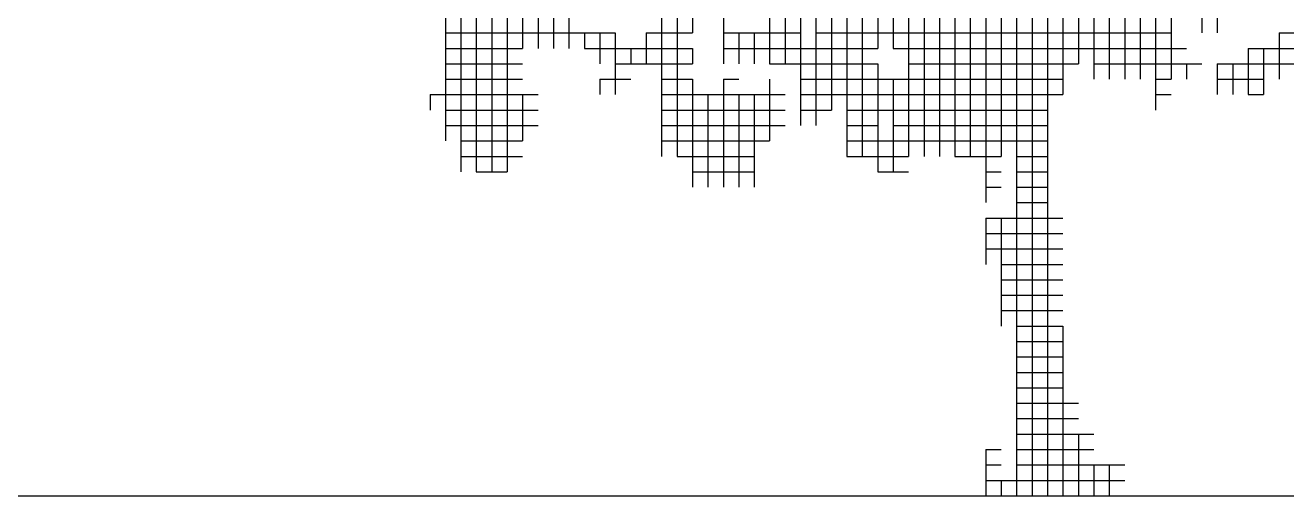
# Model space of a CAD drawing. Header units: millimetres. Extents: x 13268 to 164478, y 289082 to 363688.
# Drawn here: x 93818 to 99740, y 344787 to 346997 of the extents above; entities that cross this region are included whole.
import ezdxf

# ---------------------------------------------------------------- set-up
doc = ezdxf.new("R2010")
doc.units = ezdxf.units.MM
doc.layers.add('www.cad-blocks.net', color=7, linetype='Continuous')

# ---------------------------------------------------------------- blocks, each defined once
blk = doc.blocks.new('A$C777A1F98')
for p, q in [((3105.1, 3407), (3105.1, 1164.4)), ((3062, 2630.7), (3062, 1207.6)), ((3062, 2630.7), (3062, 1164.4)), ((3018.9, 2372), (3018.9, 1207.6)), ((1293.8, 2113.2), (1293.8, 905.7)), ((1250.7, 2070.1), (1250.7, 991.9)), ((1595.7, 2070.1), (1595.7, 1250.7)), ((1552.6, 2027), (1552.6, 1250.7)), ((1552.6, 2027), (1552.6, 1250.7)), ((2673.9, 1940.7), (2673.9, 948.8)), ((2673.9, 1940.7), (2673.9, 948.8)), ((2717, 1940.7), (2717, 948.8)), ((2803.3, 1940.7), (2803.3, 948.8)), ((2846.4, 1940.7), (2846.4, 905.7)), ((2846.4, 1940.7), (2846.4, 0)), ((2889.5, 1940.7), (2889.5, 0)), ((2932.6, 1940.7), (2932.6, 0)), ((2630.7, 1897.6), (2630.7, 948.8)), ((2587.6, 1854.5), (2587.6, 948.8)), ((2630.7, 1854.5), (2630.7, 948.8)), ((1509.4, 1811.3), (1509.4, 1250.7)), ((2975.8, 1811.3), (2975.8, 1121.3)), ((2975.8, 1811.3), (2975.8, 1164.4)), ((3363.9, 1811.3), (3363.9, 1293.8)), ((3407, 1811.3), (3407, 1293.8)), ((1854.5, 1768.2), (1854.5, 948.8)), ((3148.3, 1768.2), (3148.3, 1164.4)), ((3148.3, 1768.2), (3148.3, 1164.4)), ((3191.4, 1768.2), (3191.4, 1164.4)), ((1466.3, 1725.1), (1466.3, 1250.7)), ((1509.4, 1725.1), (1509.4, 1250.7)), ((2328.9, 1725.1), (2328.9, 1078.2)), ((2328.9, 1725.1), (2328.9, 1078.2)), ((2372, 1638.8), (2372, 948.8)), ((2415.1, 1638.8), (2415.1, 948.8)), ((2458.2, 1638.8), (2458.2, 1250.7)), ((2760.1, 1638.8), (2760.1, 905.7)), ((2760.1, 1638.8), (2760.1, 819.4)), ((2932.6, 1595.7), (2932.6, 1121.3)), ((1897.6, 1552.6), (1897.6, 948.8)), ((2156.3, 1552.6), (2156.3, 1207.6)), ((2544.5, 1552.6), (2544.5, 948.8)), ((1940.7, 1509.4), (1940.7, 1293.8)), ((2156.3, 1509.4), (2156.3, 1207.6)), ((2285.7, 1509.4), (2285.7, 1035)), ((2458.2, 1509.4), (2458.2, 1250.7)), ((3363.9, 1509.4), (3363.9, 1293.8)), ((2199.5, 1466.3), (2199.5, 1207.6)), ((2242.6, 1466.3), (2242.6, 1164.4)), ((2501.4, 1466.3), (2501.4, 1250.7)), ((2544.5, 1466.3), (2544.5, 948.8)), ((3234.5, 1466.3), (3234.5, 1164.4)), ((3277.7, 1466.3), (3277.7, 1164.4)), ((1336.9, 1423.2), (1336.9, 905.7)), ((3234.5, 1423.2), (3234.5, 1078.2)), ((1336.9, 1380.1), (1336.9, 905.7)), ((1380.1, 1380.1), (1380.1, 905.7)), ((1423.2, 1380.1), (1423.2, 905.7)), ((1423.2, 1380.1), (1423.2, 1250.7)), ((2027, 1336.9), (2027, 1207.6)), ((2372, 1336.9), (2372, 1035)), ((1250.7, 1293.8), (1725.1, 1293.8)), ((1638.8, 1293.8), (1638.8, 1250.7)), ((1638.8, 1293.8), (1638.8, 1250.7)), ((1682, 1293.8), (1682, 1207.6)), ((1725.1, 1293.8), (1725.1, 1121.3)), ((1811.3, 1293.8), (1940.7, 1293.8)), ((1811.3, 1293.8), (1811.3, 1207.6)), ((1854.5, 1293.8), (1854.5, 1035)), ((2027, 1293.8), (2242.6, 1293.8)), ((2027, 1293.8), (2027, 1250.7)), ((2070.1, 1293.8), (2070.1, 1207.6)), ((2113.2, 1293.8), (2113.2, 1207.6)), ((2113.2, 1293.8), (2113.2, 1207.6)), ((2285.7, 1293.8), (3277.7, 1293.8)), ((3579.5, 1293.8), (3752, 1293.8)), ((3579.5, 1293.8), (3579.5, 1164.4)), ((3579.5, 1293.8), (3579.5, 1207.6)), ((1250.7, 1250.7), (1466.3, 1250.7)), ((1250.7, 1250.7), (1423.2, 1250.7)), ((1638.8, 1250.7), (1940.7, 1250.7)), ((1682, 1250.7), (1940.7, 1250.7)), ((1725.1, 1250.7), (1725.1, 1121.3)), ((1768.2, 1250.7), (1768.2, 1207.6)), ((1811.3, 1250.7), (1811.3, 1207.6)), ((1940.7, 1250.7), (1940.7, 1207.6)), ((2027, 1250.7), (2458.2, 1250.7)), ((2027, 1250.7), (2458.2, 1250.7)), ((2242.6, 1250.7), (2242.6, 1121.3)), ((2501.4, 1250.7), (3277.7, 1250.7)), ((2544.5, 1250.7), (3320.8, 1250.7)), ((3277.7, 1250.7), (3277.7, 1164.4)), ((3493.3, 1250.7), (3838.3, 1250.7)), ((3493.3, 1250.7), (3493.3, 1121.3)), ((3536.4, 1250.7), (3838.3, 1250.7)), ((3536.4, 1250.7), (3536.4, 1121.3)), ((3536.4, 1250.7), (3536.4, 1164.4)), ((1250.7, 1207.6), (1423.2, 1207.6)), ((1250.7, 1207.6), (1466.3, 1207.6)), ((1250.7, 1207.6), (1250.7, 1035)), ((1423.2, 1207.6), (1423.2, 905.7)), ((1725.1, 1207.6), (1811.3, 1207.6)), ((1725.1, 1207.6), (1768.2, 1207.6)), ((1811.3, 1207.6), (1940.7, 1207.6)), ((1854.5, 1207.6), (1940.7, 1207.6)), ((2156.3, 1207.6), (2458.2, 1207.6)), ((2242.6, 1207.6), (2458.2, 1207.6)), ((2458.2, 1207.6), (2458.2, 1035)), ((2544.5, 1207.6), (3018.9, 1207.6)), ((2544.5, 1207.6), (3018.9, 1207.6)), ((3062, 1207.6), (3363.9, 1207.6)), ((3062, 1207.6), (3363.9, 1207.6)), ((3320.8, 1207.6), (3320.8, 1164.4)), ((3407, 1207.6), (3579.5, 1207.6)), ((3407, 1207.6), (3407, 1121.3)), ((3450.2, 1207.6), (3838.3, 1207.6)), ((3450.2, 1207.6), (3450.2, 1121.3)), ((3450.2, 1207.6), (3450.2, 1121.3)), ((1250.7, 1164.4), (1466.3, 1164.4)), ((1682, 1164.4), (1768.2, 1164.4)), ((1682, 1164.4), (1682, 1121.3)), ((1854.5, 1164.4), (1940.7, 1164.4)), ((1940.7, 1164.4), (1940.7, 905.7)), ((2027, 1164.4), (2070.1, 1164.4)), ((2027, 1164.4), (2027, 862.5)), ((2027, 1164.4), (2027, 862.5)), ((2156.3, 1164.4), (2156.3, 991.9)), ((2242.6, 1164.4), (2975.8, 1164.4)), ((2458.2, 1164.4), (2458.2, 1035)), ((2501.4, 1164.4), (2501.4, 905.7)), ((3234.5, 1164.4), (3277.7, 1164.4)), ((3407, 1164.4), (3536.4, 1164.4)), ((1207.6, 1121.3), (1509.4, 1121.3)), ((1207.6, 1121.3), (1509.4, 1121.3)), ((1207.6, 1121.3), (1207.6, 1078.2)), ((1466.3, 1121.3), (1466.3, 991.9)), ((1854.5, 1121.3), (2156.3, 1121.3)), ((1854.5, 1121.3), (2199.5, 1121.3)), ((1940.7, 1121.3), (1940.7, 862.5)), ((1983.8, 1121.3), (1983.8, 862.5)), ((2070.1, 1121.3), (2070.1, 862.5)), ((2113.2, 1121.3), (2113.2, 862.5)), ((2113.2, 1121.3), (2113.2, 948.8)), ((2156.3, 1121.3), (2156.3, 991.9)), ((2242.6, 1121.3), (2932.6, 1121.3)), ((2242.6, 1121.3), (2242.6, 1035)), ((2285.7, 1121.3), (2975.8, 1121.3)), ((3234.5, 1121.3), (3277.7, 1121.3)), ((3234.5, 1121.3), (3277.7, 1121.3)), ((3493.3, 1121.3), (3536.4, 1121.3)), ((1250.7, 1078.2), (1509.4, 1078.2)), ((1854.5, 1078.2), (2199.5, 1078.2)), ((2242.6, 1078.2), (2328.9, 1078.2)), ((2372, 1078.2), (2932.6, 1078.2)), ((1250.7, 1035), (1509.4, 1035)), ((1250.7, 1035), (1509.4, 1035)), ((1854.5, 1035), (2199.5, 1035)), ((1854.5, 1035), (2199.5, 1035)), ((2372, 1035), (2458.2, 1035)), ((2372, 1035), (2458.2, 1035)), ((2458.2, 1035), (2458.2, 905.7)), ((2501.4, 1035), (2932.6, 1035)), ((2501.4, 1035), (2932.6, 1035)), ((1293.8, 991.9), (1466.3, 991.9)), ((1854.5, 991.9), (2156.3, 991.9)), ((2372, 991.9), (2932.6, 991.9)), ((2372, 991.9), (2372, 948.8)), ((2458.2, 991.9), (2458.2, 905.7)), ((1293.8, 948.8), (1466.3, 948.8)), ((1293.8, 948.8), (1466.3, 948.8)), ((1897.6, 948.8), (2113.2, 948.8)), ((1940.7, 948.8), (2113.2, 948.8)), ((2372, 948.8), (2544.5, 948.8)), ((2458.2, 948.8), (2544.5, 948.8)), ((2673.9, 948.8), (2803.3, 948.8)), ((2760.1, 948.8), (2803.3, 948.8)), ((2846.4, 948.8), (2932.6, 948.8)), ((2846.4, 948.8), (2932.6, 948.8)), ((1336.9, 905.7), (1423.2, 905.7)), ((1940.7, 905.7), (2113.2, 905.7)), ((1940.7, 905.7), (2113.2, 905.7)), ((2458.2, 905.7), (2544.5, 905.7)), ((2760.1, 905.7), (2803.3, 905.7)), ((2760.1, 905.7), (2803.3, 905.7)), ((2846.4, 905.7), (2932.6, 905.7)), ((2846.4, 905.7), (2932.6, 905.7)), ((2760.1, 862.5), (2803.3, 862.5)), ((2846.4, 862.5), (2932.6, 862.5)), ((2846.4, 819.4), (2932.6, 819.4)), ((2846.4, 819.4), (2932.6, 819.4)), ((2846.4, 819.4), (2846.4, 690)), ((2760.1, 776.3), (2975.8, 776.3)), ((2760.1, 776.3), (2760.1, 646.9)), ((2803.3, 776.3), (2803.3, 474.4)), ((2932.6, 776.3), (2932.6, 0)), ((2760.1, 733.2), (2975.8, 733.2)), ((2760.1, 733.2), (2975.8, 733.2)), ((2760.1, 690), (2846.4, 690)), ((2846.4, 690), (2975.8, 690)), ((2803.3, 646.9), (2846.4, 646.9)), ((2803.3, 646.9), (2846.4, 646.9)), ((2846.4, 646.9), (2975.8, 646.9)), ((2846.4, 646.9), (2975.8, 646.9)), ((2803.3, 603.8), (2846.4, 603.8)), ((2803.3, 603.8), (2846.4, 603.8)), ((2846.4, 603.8), (2975.8, 603.8)), ((2846.4, 603.8), (2975.8, 603.8)), ((2803.3, 560.7), (2846.4, 560.7)), ((2846.4, 560.7), (2975.8, 560.7)), ((2803.3, 517.5), (2846.4, 517.5)), ((2803.3, 517.5), (2846.4, 517.5)), ((2846.4, 517.5), (2975.8, 517.5)), ((2846.4, 517.5), (2975.8, 517.5)), ((2846.4, 474.4), (2975.8, 474.4)), ((2975.8, 474.4), (2975.8, 0)), ((2846.4, 431.3), (2975.8, 431.3)), ((2846.4, 431.3), (2975.8, 431.3)), ((2846.4, 388.1), (2975.8, 388.1)), ((2846.4, 345), (2975.8, 345)), ((2846.4, 345), (2975.8, 345)), ((2846.4, 301.9), (2975.8, 301.9)), ((2846.4, 301.9), (2975.8, 301.9)), ((2846.4, 258.8), (3018.9, 258.8)), ((2975.8, 258.8), (2975.8, 0)), ((2846.4, 215.6), (3018.9, 215.6)), ((2846.4, 215.6), (3018.9, 215.6)), ((2846.4, 172.5), (3062, 172.5)), ((2846.4, 172.5), (2846.4, 0)), ((3018.9, 172.5), (3018.9, 0)), ((2760.1, 129.4), (2803.3, 129.4)), ((2760.1, 129.4), (2803.3, 129.4)), ((2760.1, 129.4), (2760.1, 0)), ((2846.4, 129.4), (3062, 129.4)), ((2846.4, 129.4), (3062, 129.4)), ((2760.1, 86.3), (2803.3, 86.3)), ((2760.1, 86.3), (2803.3, 86.3)), ((2760.1, 86.3), (2760.1, 0)), ((2846.4, 86.3), (3062, 86.3)), ((2846.4, 86.3), (3148.3, 86.3)), ((3062, 86.3), (3062, 0)), ((3062, 86.3), (3062, 0)), ((3105.1, 86.3), (3105.1, 0)), ((2760.1, 43.1), (3148.3, 43.1)), ((2803.3, 43.1), (2803.3, 0))]:
    blk.add_line(p, q)
blk = doc.blocks.new('format')
at = {"layer": 'www.cad-blocks.net', "color": 155, "true_color": 0x546d8e}
blk.add_line((20725.9, 344787.3), (164477.6, 344787.3), dxfattribs=at)

msp = doc.modelspace()

# ---------------------------------------------------------------- block references
msp.add_blockref('format', (0, 0))
at = {"xscale": 1.68, "yscale": 1.68, "zscale": 1.68}
msp.add_blockref('A$C777A1F98', (93689.7, 344787.3), dxfattribs=at)

doc.saveas('drawing.dxf')
